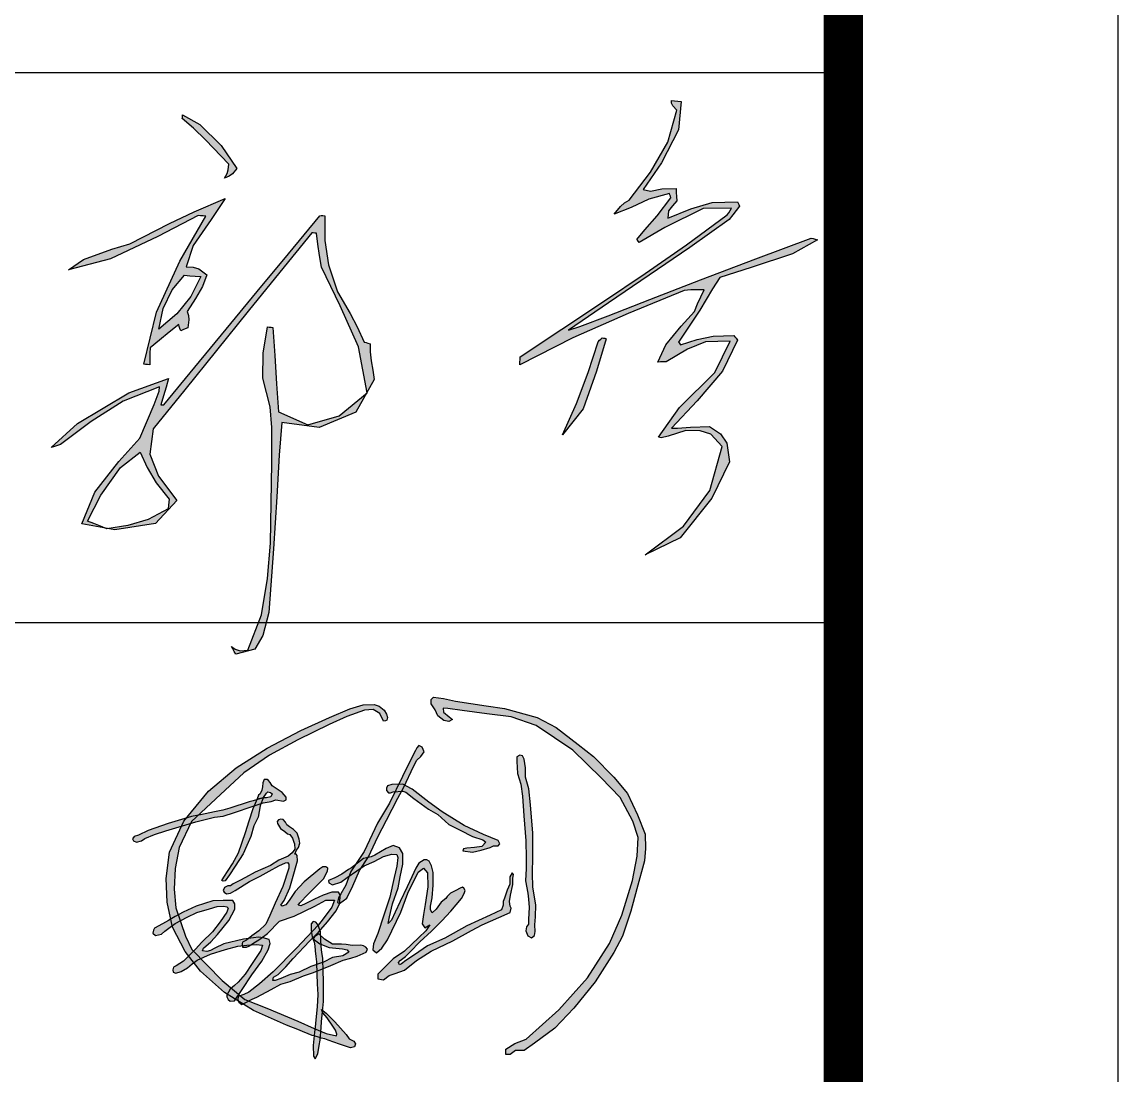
# Model space of a CAD drawing. Extents: x 1117549 to 1295333, y -232649 to -190649.
# Drawn here: x 1204276 to 1206268, y -226436 to -224522 of the extents above; entities that cross this region are included whole.
import ezdxf

# ---------------------------------------------------------------- set-up
doc = ezdxf.new("R2010")
doc.units = 0
doc.header["$LTSCALE"] = 1000
doc.header["$MEASUREMENT"] = 0
doc.layers.get('0').update_dxf_attribs({"linetype": 'CONTINUOUS'})
for name, color, linetype in [('OUTLINE', 7, 'CONTINUOUS'), ('PUB_TITLE', 4, 'CONTINUOUS'), ('图层1', 6, 'CONTINUOUS')]:
    doc.layers.add(name, color=color, linetype=linetype)
doc.layers.add('图框', color=9, linetype='CONTINUOUS', lineweight=0)

# ---------------------------------------------------------------- blocks, each defined once
blk = doc.blocks.new('A$C6D983058')
at = {"layer": '图层1', "ltscale": 4}
h = blk.add_hatch(color=256, dxfattribs=at)
h.paths.add_polyline_path([(7.776, 2.664), (7.744, 2.64), (7.712, 2.618), (7.68, 2.6), (7.71, 2.651), (7.73, 2.717), (7.712, 2.816), (7.229, 2.958), (6.747, 2.994), (6.28, 2.992), (5.222, 2.917), (4.757, 2.875), (4.488, 2.832), (4.119, 2.703), (3.788, 2.679), (3.44, 2.704), (3.44, 2.728), (3.44, 2.752), (3.44, 2.776), (3.808, 2.832), (4.176, 2.888), (4.544, 2.944), (4.68, 3.347), (4.525, 3.749), (4.192, 4.088), (3.596, 3.922), (3.081, 3.633), (2.592, 3.344), (2.442, 3.306), (2.296, 3.272), (2.152, 3.24), (2.152, 3.216), (2.152, 3.194), (2.152, 3.176), (2.704, 2.802), (3.256, 2.431), (3.808, 2.06), (4.36, 1.69), (4.912, 1.32), (5.246, 1.303), (5.527, 1.441), (5.824, 1.712), (6.151, 1.457), (6.281, 0.93), (6.24, 0.488), (5.808, 0.623), (5.378, 0.905), (5.048, 1.152), (4.59, 1.303), (4.41, 1.355), (4.352, 1.352), (4.583, 0.892), (4.886, 0.495), (5.224, 0.12), (5.24, 0.08), (5.256, 0.04), (5.272, 0), (4.928, 0.316), (4.464, 0.956), (4.232, 1.464), (4.346, 1.44), (4.464, 1.416), (4.584, 1.392), (4.584, 1.402), (4.584, 1.416), (4.584, 1.432), (4.051, 1.797), (3.518, 2.162), (2.986, 2.528), (2.453, 2.895), (1.92, 3.264), (1.914, 3.282), (1.912, 3.304), (1.912, 3.328), (2.238, 3.357), (2.554, 3.432), (2.896, 3.584), (3.17, 3.775), (3.334, 3.881), (3.528, 3.992), (3.53, 4.016), (3.536, 4.042), (3.544, 4.072), (3.648, 4.08), (3.768, 4.106), (3.888, 4.136), (4.008, 4.168), (4.46, 3.963), (4.703, 3.498), (4.68, 3), (5.111, 3.004), (5.66, 3.021), (6.347, 3.039), (7.192, 3.048), (7.498, 2.998), (7.689, 2.906)])
h.paths.add_polyline_path([(3.592, 1.28), (3.318, 1.313), (3.061, 1.407), (2.856, 1.552), (2.856, 1.624), (2.856, 1.696), (2.856, 1.768), (3.13, 1.661), (3.371, 1.499)], flags=17)
h.paths.add_polyline_path([(4.072, 1.12), (3.372, 1.226), (2.676, 1.476), (2.056, 1.768), (2.056, 1.73), (2.056, 1.696), (2.056, 1.664), (2.378, 1.157), (2.726, 0.563), (2.92, 0.024), (2.766, 0.209), (2.599, 0.567), (2.504, 0.8), (2.195, 1.298), (2.013, 1.609), (1.8, 2), (2.095, 1.838), (2.455, 1.634), (2.744, 1.568), (2.742, 1.658), (2.757, 1.736), (2.824, 1.848), (2.985, 1.803), (3.151, 1.725), (3.328, 1.632), (3.379, 1.654), (3.435, 1.66), (3.544, 1.656), (3.56, 1.624), (3.576, 1.594), (3.592, 1.568), (3.562, 1.554), (3.536, 1.544), (3.512, 1.536), (3.624, 1.416), (3.736, 1.298), (3.848, 1.184), (3.92, 1.186), (3.994, 1.192), (4.072, 1.2), (4.072, 1.17), (4.072, 1.144)])
h.paths.add_polyline_path([(6.28, 0.824), (6.25, 0.736), (6.224, 0.648), (6.2, 0.56), (5.844, 0.705), (5.455, 0.935), (5.232, 1.176), (5.424, 1.284), (5.618, 1.42), (5.816, 1.608), (5.856, 1.608), (5.898, 1.608), (5.944, 1.608), (6.106, 1.355), (6.209, 1.098)], flags=17)
h.paths.add_polyline_path([(1.536, 1.968), (1.47, 1.996), (1.42, 2.007), (1.344, 2.008), (1.052, 1.674), (0.911, 1.502), (0.8, 1.344), (0.784, 1.344), (0.768, 1.344), (0.752, 1.344), (0.859, 1.584), (1.109, 1.885), (1.392, 2.12), (1.467, 2.066), (1.504, 2.027)])
h.paths.add_polyline_path([(3.233, 6.731), (3.648, 6.065), (3.544, 6.057), (3.129, 6.576), (2.717, 7.092), (2.302, 7.606), (1.878, 8.115), (1.44, 8.617), (1.408, 8.633), (1.376, 8.649), (1.344, 8.665), (1.384, 8.293), (1.677, 7.809), (1.904, 7.489), (1.888, 7.476), (1.874, 7.466), (1.864, 7.457), (1.729, 7.55), (1.533, 7.695), (1.28, 7.857), (1.258, 7.849), (1.24, 7.841), (1.224, 7.833), (1.322, 7.566), (1.452, 7.344), (1.56, 7.129), (1.451, 7.206), (1.399, 7.253), (1.36, 7.313), (0.966, 7.558), (0.552, 7.754), (0.12, 7.833), (0.068, 7.777), (0.036, 7.756), (0, 7.753), (0, 7.794), (0, 7.836), (0, 7.881), (0.379, 7.879), (0.832, 7.692), (1.2, 7.481), (1.216, 7.581), (1.173, 7.729), (1.152, 7.913), (1.202, 7.921), (1.256, 7.929), (1.312, 7.937), (1.383, 7.886), (1.454, 7.84), (1.552, 7.841), (1.401, 8.131), (1.295, 8.406), (1.256, 8.737), (1.272, 8.746), (1.29, 8.756), (1.312, 8.769), (1.37, 8.729), (1.432, 8.689), (1.496, 8.649), (1.912, 8.161), (2.322, 7.66), (2.729, 7.159), (3.136, 6.665), (3.076, 6.806), (2.901, 7.169), (2.641, 7.698), (2.325, 8.341), (1.984, 9.041), (1.648, 9.745), (1.65, 9.772), (1.656, 9.802), (1.664, 9.833), (1.875, 9.521), (2.104, 8.991), (2.272, 8.593), (2.428, 8.51), (2.724, 8.365), (3.168, 8.121), (3.176, 8.13), (3.186, 8.14), (3.2, 8.153), (3.11, 8.366), (3.048, 8.571), (3.016, 8.841), (3.032, 8.858), (3.05, 8.876), (3.072, 8.897), (3.496, 8.734), (3.917, 8.437), (4.304, 8.129), (4.3, 8.21), (4.271, 8.38), (4.24, 8.625), (4.326, 8.779), (4.44, 8.872), (4.68, 8.929), (5.179, 8.74), (5.736, 8.37), (6, 7.929), (5.58, 8.398), (5.079, 8.706), (4.488, 8.817), (4.338, 8.652), (4.31, 8.509), (4.32, 8.321), (4.415, 8.095), (4.446, 8.004), (4.44, 7.969), (4.024, 8.21), (3.523, 8.636), (3.096, 8.801), (3.134, 8.476), (3.248, 8.247), (3.44, 7.985), (3.442, 7.946), (3.448, 7.908), (3.456, 7.873), (3.218, 7.96), (2.955, 8.141), (2.744, 8.297), (2.642, 8.33), (2.544, 8.364), (2.448, 8.401), (2.456, 8.313), (2.466, 8.225), (2.48, 8.137), (2.847, 7.43)])
h.paths.add_polyline_path([(4.52, 6.705), (4.089, 6.854), (3.671, 6.97), (3.256, 7.065), (3.234, 7.081), (3.216, 7.097), (3.2, 7.113), (3.2, 7.13), (3.202, 7.148), (3.208, 7.169), (3.642, 7.076), (4.155, 6.948)], flags=17)
at = {"layer": 'OUTLINE', "color": 7, "linetype": 'Continuous'}
for p, q in [((1.656, 9.802), (1.664, 9.833)), ((1.664, 9.833), (1.875, 9.521)), ((1.648, 9.745), (1.65, 9.772)), ((1.984, 9.041), (1.648, 9.745)), ((1.65, 9.772), (1.656, 9.802)), ((1.875, 9.521), (2.104, 8.991)), ((2.325, 8.341), (1.984, 9.041)), ((2.104, 8.991), (2.272, 8.593)), ((3.016, 8.841), (3.032, 8.858)), ((3.048, 8.571), (3.016, 8.841)), ((3.032, 8.858), (3.05, 8.876)), ((3.05, 8.876), (3.072, 8.897)), ((3.072, 8.897), (3.496, 8.734)), ((4.326, 8.779), (4.44, 8.872)), ((4.44, 8.872), (4.68, 8.929)), ((4.68, 8.929), (5.179, 8.74)), ((1.256, 8.737), (1.272, 8.746)), ((1.295, 8.406), (1.256, 8.737)), ((1.272, 8.746), (1.29, 8.756)), ((1.29, 8.756), (1.312, 8.769)), ((1.312, 8.769), (1.37, 8.729)), ((1.37, 8.729), (1.432, 8.689)), ((1.432, 8.689), (1.496, 8.649)), ((3.523, 8.636), (3.096, 8.801)), ((3.096, 8.801), (3.134, 8.476)), ((3.496, 8.734), (3.917, 8.437)), ((4.24, 8.625), (4.326, 8.779)), ((4.488, 8.817), (4.338, 8.652)), ((5.079, 8.706), (4.488, 8.817)), ((5.58, 8.398), (5.079, 8.706)), ((5.179, 8.74), (5.736, 8.37)), ((1.376, 8.649), (1.344, 8.665)), ((1.344, 8.665), (1.384, 8.293)), ((1.408, 8.633), (1.376, 8.649)), ((1.44, 8.617), (1.408, 8.633)), ((1.878, 8.115), (1.44, 8.617)), ((1.496, 8.649), (1.912, 8.161)), ((2.272, 8.593), (2.428, 8.51)), ((3.11, 8.366), (3.048, 8.571)), ((4.024, 8.21), (3.523, 8.636)), ((4.271, 8.38), (4.24, 8.625)), ((4.338, 8.652), (4.31, 8.509)), ((1.401, 8.131), (1.295, 8.406)), ((2.428, 8.51), (2.724, 8.365)), ((2.544, 8.364), (2.448, 8.401)), ((2.448, 8.401), (2.456, 8.313)), ((3.134, 8.476), (3.248, 8.247)), ((3.917, 8.437), (4.304, 8.129)), ((4.31, 8.509), (4.32, 8.321)), ((6, 7.929), (5.58, 8.398)), ((1.384, 8.293), (1.677, 7.809)), ((2.641, 7.698), (2.325, 8.341)), ((2.456, 8.313), (2.466, 8.225)), ((2.642, 8.33), (2.544, 8.364)), ((2.744, 8.297), (2.642, 8.33)), ((2.724, 8.365), (3.168, 8.121)), ((2.955, 8.141), (2.744, 8.297)), ((3.2, 8.153), (3.11, 8.366)), ((3.248, 8.247), (3.44, 7.985)), ((4.3, 8.21), (4.271, 8.38)), ((4.32, 8.321), (4.415, 8.095)), ((5.736, 8.37), (6, 7.929)), ((1.552, 7.841), (1.401, 8.131)), ((2.302, 7.606), (1.878, 8.115)), ((1.912, 8.161), (2.322, 7.66)), ((2.466, 8.225), (2.48, 8.137)), ((2.48, 8.137), (2.847, 7.43)), ((3.218, 7.96), (2.955, 8.141)), ((3.168, 8.121), (3.176, 8.13)), ((3.176, 8.13), (3.186, 8.14)), ((3.186, 8.14), (3.2, 8.153)), ((4.44, 7.969), (4.024, 8.21)), ((4.304, 8.129), (4.3, 8.21)), ((3.456, 7.873), (3.218, 7.96)), ((3.44, 7.985), (3.442, 7.946)), ((4.415, 8.095), (4.446, 8.004)), ((4.446, 8.004), (4.44, 7.969)), ((0, 7.836), (0, 7.881)), ((0, 7.881), (0.379, 7.879)), ((0, 7.794), (0, 7.836)), ((0.12, 7.833), (0.068, 7.777)), ((0.552, 7.754), (0.12, 7.833)), ((0.379, 7.879), (0.832, 7.692)), ((1.152, 7.913), (1.202, 7.921)), ((1.173, 7.729), (1.152, 7.913)), ((1.202, 7.921), (1.256, 7.929)), ((1.24, 7.841), (1.224, 7.833)), ((1.224, 7.833), (1.322, 7.566)), ((1.258, 7.849), (1.24, 7.841)), ((1.256, 7.929), (1.312, 7.937)), ((1.28, 7.857), (1.258, 7.849)), ((1.533, 7.695), (1.28, 7.857)), ((1.312, 7.937), (1.383, 7.886)), ((1.383, 7.886), (1.454, 7.84)), ((1.454, 7.84), (1.552, 7.841)), ((1.677, 7.809), (1.904, 7.489)), ((3.442, 7.946), (3.448, 7.908)), ((3.448, 7.908), (3.456, 7.873)), ((0, 7.753), (0, 7.794)), ((0.036, 7.756), (0, 7.753)), ((0.068, 7.777), (0.036, 7.756)), ((0.966, 7.558), (0.552, 7.754)), ((0.832, 7.692), (1.2, 7.481)), ((1.216, 7.581), (1.173, 7.729)), ((1.729, 7.55), (1.533, 7.695)), ((2.901, 7.169), (2.641, 7.698)), ((1.36, 7.313), (0.966, 7.558)), ((1.2, 7.481), (1.216, 7.581)), ((1.322, 7.566), (1.452, 7.344)), ((1.864, 7.457), (1.729, 7.55)), ((2.717, 7.092), (2.302, 7.606)), ((2.322, 7.66), (2.729, 7.159)), ((1.874, 7.466), (1.864, 7.457)), ((1.888, 7.476), (1.874, 7.466)), ((1.904, 7.489), (1.888, 7.476)), ((2.847, 7.43), (3.233, 6.731)), ((1.399, 7.253), (1.36, 7.313)), ((1.451, 7.206), (1.399, 7.253)), ((1.452, 7.344), (1.56, 7.129)), ((1.56, 7.129), (1.451, 7.206)), ((3.129, 6.576), (2.717, 7.092)), ((2.729, 7.159), (3.136, 6.665)), ((3.076, 6.806), (2.901, 7.169)), ((3.2, 7.13), (3.202, 7.148)), ((3.2, 7.113), (3.2, 7.13)), ((3.216, 7.097), (3.2, 7.113)), ((3.202, 7.148), (3.208, 7.169)), ((3.208, 7.169), (3.642, 7.076)), ((3.234, 7.081), (3.216, 7.097)), ((3.256, 7.065), (3.234, 7.081)), ((3.671, 6.97), (3.256, 7.065)), ((3.642, 7.076), (4.155, 6.948)), ((4.089, 6.854), (3.671, 6.97)), ((4.155, 6.948), (4.52, 6.705)), ((3.136, 6.665), (3.076, 6.806)), ((4.52, 6.705), (4.089, 6.854)), ((3.233, 6.731), (3.648, 6.065)), ((3.544, 6.057), (3.129, 6.576)), ((3.536, 4.042), (3.544, 4.072)), ((4.192, 4.088), (3.596, 3.922)), ((3.648, 4.08), (3.768, 4.106)), ((3.768, 4.106), (3.888, 4.136)), ((3.888, 4.136), (4.008, 4.168)), ((4.008, 4.168), (4.46, 3.963)), ((4.525, 3.749), (4.192, 4.088)), ((3.596, 3.922), (3.081, 3.633)), ((3.334, 3.881), (3.528, 3.992)), ((3.528, 3.992), (3.53, 4.016)), ((3.53, 4.016), (3.536, 4.042)), ((4.46, 3.963), (4.703, 3.498)), ((2.896, 3.584), (3.17, 3.775)), ((3.17, 3.775), (3.334, 3.881)), ((3.081, 3.633), (2.592, 3.344)), ((4.68, 3.347), (4.525, 3.749)), ((2.554, 3.432), (2.896, 3.584)), ((4.703, 3.498), (4.68, 3)), ((1.912, 3.328), (2.238, 3.357)), ((1.912, 3.304), (1.912, 3.328)), ((2.238, 3.357), (2.554, 3.432)), ((2.592, 3.344), (2.442, 3.306)), ((4.544, 2.944), (4.68, 3.347)), ((1.914, 3.282), (1.912, 3.304)), ((1.92, 3.264), (1.914, 3.282)), ((2.453, 2.895), (1.92, 3.264)), ((2.296, 3.272), (2.152, 3.24)), ((2.152, 3.24), (2.152, 3.216)), ((2.152, 3.216), (2.152, 3.194)), ((2.152, 3.194), (2.152, 3.176)), ((2.442, 3.306), (2.296, 3.272)), ((2.152, 3.176), (2.704, 2.802)), ((5.66, 3.021), (6.347, 3.039)), ((6.347, 3.039), (7.192, 3.048)), ((7.192, 3.048), (7.498, 2.998)), ((2.986, 2.528), (2.453, 2.895)), ((4.176, 2.888), (4.544, 2.944)), ((4.68, 3), (5.111, 3.004)), ((5.222, 2.917), (4.757, 2.875)), ((5.111, 3.004), (5.66, 3.021)), ((6.28, 2.992), (5.222, 2.917)), ((6.747, 2.994), (6.28, 2.992)), ((7.229, 2.958), (6.747, 2.994)), ((7.712, 2.816), (7.229, 2.958)), ((7.498, 2.998), (7.689, 2.906)), ((7.689, 2.906), (7.776, 2.664)), ((2.704, 2.802), (3.256, 2.431)), ((3.44, 2.776), (3.808, 2.832)), ((3.44, 2.752), (3.44, 2.776)), ((3.44, 2.728), (3.44, 2.752)), ((3.808, 2.832), (4.176, 2.888)), ((4.488, 2.832), (4.119, 2.703)), ((4.757, 2.875), (4.488, 2.832)), ((7.73, 2.717), (7.712, 2.816)), ((3.44, 2.704), (3.44, 2.728)), ((3.788, 2.679), (3.44, 2.704)), ((4.119, 2.703), (3.788, 2.679)), ((7.68, 2.6), (7.71, 2.651)), ((7.712, 2.618), (7.68, 2.6)), ((7.71, 2.651), (7.73, 2.717)), ((7.744, 2.64), (7.712, 2.618)), ((7.776, 2.664), (7.744, 2.64)), ((3.518, 2.162), (2.986, 2.528)), ((3.256, 2.431), (3.808, 2.06)), ((1.109, 1.885), (1.392, 2.12)), ((1.392, 2.12), (1.467, 2.066)), ((1.467, 2.066), (1.504, 2.027)), ((1.504, 2.027), (1.536, 1.968)), ((4.051, 1.797), (3.518, 2.162)), ((3.808, 2.06), (4.36, 1.69)), ((0.859, 1.584), (1.109, 1.885)), ((1.344, 2.008), (1.052, 1.674)), ((1.42, 2.007), (1.344, 2.008)), ((1.47, 1.996), (1.42, 2.007)), ((1.536, 1.968), (1.47, 1.996)), ((2.013, 1.609), (1.8, 2)), ((1.8, 2), (2.095, 1.838)), ((2.676, 1.476), (2.056, 1.768)), ((2.056, 1.768), (2.056, 1.73)), ((2.095, 1.838), (2.455, 1.634)), ((2.742, 1.658), (2.757, 1.736)), ((2.757, 1.736), (2.824, 1.848)), ((2.824, 1.848), (2.985, 1.803)), ((2.985, 1.803), (3.151, 1.725)), ((4.584, 1.432), (4.051, 1.797)), ((1.052, 1.674), (0.911, 1.502)), ((2.195, 1.298), (2.013, 1.609)), ((2.056, 1.73), (2.056, 1.696)), ((2.056, 1.696), (2.056, 1.664)), ((2.056, 1.664), (2.378, 1.157)), ((2.455, 1.634), (2.744, 1.568)), ((2.744, 1.568), (2.742, 1.658)), ((3.151, 1.725), (3.328, 1.632)), ((3.328, 1.632), (3.379, 1.654)), ((3.379, 1.654), (3.435, 1.66)), ((3.435, 1.66), (3.544, 1.656)), ((3.544, 1.656), (3.56, 1.624)), ((3.56, 1.624), (3.576, 1.594)), ((3.576, 1.594), (3.592, 1.568)), ((4.36, 1.69), (4.912, 1.32)), ((5.527, 1.441), (5.824, 1.712)), ((5.824, 1.712), (6.151, 1.457)), ((0.752, 1.344), (0.859, 1.584)), ((0.911, 1.502), (0.8, 1.344)), ((3.372, 1.226), (2.676, 1.476)), ((3.536, 1.544), (3.512, 1.536)), ((3.512, 1.536), (3.624, 1.416)), ((3.562, 1.554), (3.536, 1.544)), ((3.592, 1.568), (3.562, 1.554)), ((4.464, 0.956), (4.232, 1.464)), ((4.232, 1.464), (4.346, 1.44)), ((6.151, 1.457), (6.281, 0.93)), ((0.768, 1.344), (0.752, 1.344)), ((0.784, 1.344), (0.768, 1.344)), ((0.8, 1.344), (0.784, 1.344)), ((3.624, 1.416), (3.736, 1.298)), ((4.346, 1.44), (4.464, 1.416)), ((4.41, 1.355), (4.352, 1.352)), ((4.352, 1.352), (4.583, 0.892)), ((4.59, 1.303), (4.41, 1.355)), ((4.464, 1.416), (4.584, 1.392)), ((4.584, 1.416), (4.584, 1.432)), ((4.584, 1.402), (4.584, 1.416)), ((4.584, 1.392), (4.584, 1.402)), ((5.048, 1.152), (4.59, 1.303)), ((4.912, 1.32), (5.246, 1.303)), ((5.246, 1.303), (5.527, 1.441)), ((2.504, 0.8), (2.195, 1.298)), ((2.378, 1.157), (2.726, 0.563)), ((4.072, 1.12), (3.372, 1.226)), ((3.736, 1.298), (3.848, 1.184)), ((3.848, 1.184), (3.92, 1.186)), ((3.92, 1.186), (3.994, 1.192)), ((3.994, 1.192), (4.072, 1.2)), ((4.072, 1.2), (4.072, 1.17)), ((4.072, 1.17), (4.072, 1.144)), ((4.072, 1.144), (4.072, 1.12)), ((5.378, 0.905), (5.048, 1.152)), ((4.928, 0.316), (4.464, 0.956)), ((4.583, 0.892), (4.886, 0.495)), ((5.808, 0.623), (5.378, 0.905)), ((6.281, 0.93), (6.24, 0.488)), ((2.599, 0.567), (2.504, 0.8)), ((6.24, 0.488), (5.808, 0.623)), ((2.766, 0.209), (2.599, 0.567)), ((2.726, 0.563), (2.92, 0.024)), ((4.886, 0.495), (5.224, 0.12)), ((5.272, 0), (4.928, 0.316)), ((2.92, 0.024), (2.766, 0.209)), ((5.224, 0.12), (5.24, 0.08)), ((5.24, 0.08), (5.256, 0.04)), ((5.256, 0.04), (5.272, 0))]:
    blk.add_line(p, q, dxfattribs=at)
at = {"layer": 'OUTLINE', "linetype": 'Continuous'}
for p, q in [((2.856, 1.696), (2.856, 1.768)), ((2.856, 1.768), (3.13, 1.661)), ((2.856, 1.624), (2.856, 1.696)), ((2.856, 1.552), (2.856, 1.624)), ((3.13, 1.661), (3.371, 1.499)), ((5.618, 1.42), (5.816, 1.608)), ((5.816, 1.608), (5.856, 1.608)), ((5.856, 1.608), (5.898, 1.608)), ((5.898, 1.608), (5.944, 1.608)), ((5.944, 1.608), (6.106, 1.355)), ((3.061, 1.407), (2.856, 1.552)), ((3.371, 1.499), (3.592, 1.28)), ((3.318, 1.313), (3.061, 1.407)), ((3.592, 1.28), (3.318, 1.313)), ((5.424, 1.284), (5.618, 1.42)), ((6.106, 1.355), (6.209, 1.098)), ((5.232, 1.176), (5.424, 1.284)), ((5.455, 0.935), (5.232, 1.176)), ((6.209, 1.098), (6.28, 0.824)), ((5.844, 0.705), (5.455, 0.935)), ((6.25, 0.736), (6.224, 0.648)), ((6.28, 0.824), (6.25, 0.736)), ((6.2, 0.56), (5.844, 0.705)), ((6.224, 0.648), (6.2, 0.56))]:
    blk.add_line(p, q, dxfattribs=at)
at = {"layer": '图层1', "ltscale": 4}
for p, q in [((3.648, 6.065), (3.544, 6.057)), ((3.544, 4.072), (3.648, 4.08))]:
    blk.add_line(p, q, dxfattribs=at)
blk = doc.blocks.new('A$C31955041')
at = {"layer": '图层1', "ltscale": 4}
blk.add_blockref('A$C6D983058', (0, 0), dxfattribs=at)
blk = doc.blocks.new('xj')
for points in [[(98777, 88597), (98784, 88541), (98860, 88479), (98903, 88445), (98854, 88418), (98788, 88434), (98710, 88496), (98674, 88573), (98619, 88653), (98619, 88711), (98652, 88741), (98784, 88724), (98941, 88690), (99349, 88627), (99593, 88589), (100022, 88470), (100277, 88341), (100565, 88116), (100770, 87954), (101041, 87680), (101221, 87467), (101353, 87181), (101454, 86928), (101461, 86736), (101446, 86575), (101345, 86202), (101265, 85906), (101153, 85573), (101040, 85359), (100792, 84971), (100508, 84620), (100258, 84358), (99990, 84156), (99853, 84059), (99787, 84059), (99735, 84059), (99666, 84008), (99609, 84008), (99609, 84077), (99727, 84151), (99879, 84212), (100310, 84600), (100692, 85025), (100984, 85477), (101147, 85854), (101288, 86312), (101347, 86636), (101360, 86880), (101289, 87097), (101122, 87413), (100871, 87671), (100495, 88040), (100010, 88365), (99678, 88480), (99357, 88522), (99031, 88564), (98842, 88589)], [(97989, 88423), (97939, 88527), (97851, 88579), (97738, 88570), (97504, 88485), (97267, 88381), (96851, 88176), (96476, 87973), (96136, 87738), (95829, 87453), (95445, 87096), (95280, 86748), (95229, 86472), (95213, 86197), (95239, 85952), (95365, 85576), (95450, 85399), (95850, 84987), (96153, 84738), (96444, 84621), (96854, 84448), (97071, 84353), (97227, 84286), (97364, 84253), (97371, 84277), (97350, 84330), (97319, 84382), (97242, 84495), (97183, 84560), (97165, 84603), (97229, 84555), (97344, 84442), (97493, 84273), (97533, 84213), (97595, 84184), (97616, 84147), (97605, 84108), (97550, 84095), (97407, 84142), (97255, 84198), (97211, 84213), (97161, 84224), (97126, 84237), (97081, 84248), (97044, 84259), (96988, 84280), (96917, 84311), (96852, 84339), (96704, 84398), (96268, 84590), (95883, 84830), (95564, 85112), (95362, 85372), (95193, 85695), (95121, 86026), (95109, 86341), (95155, 86689), (95344, 87097), (95668, 87496), (96035, 87804), (96448, 88067), (96891, 88300), (97274, 88473), (97544, 88585), (97717, 88638), (97866, 88646), (97930, 88620), (97995, 88567), (98030, 88517), (98043, 88472), (98034, 88438), (98015, 88426)], [(98411, 88034), (98324, 87861), (98241, 87689), (98066, 87337), (97910, 87074), (97730, 86698), (97557, 86431), (97487, 86250), (97423, 86137), (97390, 86081), (97378, 86019), (97406, 86006), (97502, 86077), (97584, 86240), (97669, 86446), (97788, 86627), (97915, 86892), (98028, 87112), (98180, 87403), (98257, 87549), (98387, 87822), (98431, 87907), (98482, 87957), (98527, 88015), (98501, 88080), (98457, 88101), (98431, 88072)], [(99753, 87887), (99765, 87729), (99807, 87589), (99828, 87429), (99848, 87170), (99873, 86837), (99878, 86608), (99880, 86472), (99871, 86307), (99898, 86144), (99911, 86064), (99918, 85953), (99911, 85799), (99911, 85734), (99884, 85700), (99874, 85645), (99902, 85581), (99947, 85554), (99989, 85583), (99996, 85637), (99994, 85723), (100002, 85830), (100005, 85989), (99967, 86223), (99961, 86411), (99965, 86620), (99967, 86938), (99934, 87314), (99915, 87525), (99868, 87682), (99870, 87807), (99850, 87921), (99831, 87964), (99796, 87975), (99754, 87951)], [(96210, 87354), (95951, 87272), (95858, 87242), (95749, 87224), (95565, 87182), (95444, 87162), (95134, 87068), (94870, 86977), (94742, 86915), (94684, 86894), (94664, 86863), (94677, 86838), (94717, 86822), (94783, 86836), (94826, 86868), (94955, 86922), (95103, 86969), (95279, 87025), (95501, 87088), (95748, 87151), (95864, 87166), (96015, 87212), (96249, 87291), (96393, 87343), (96499, 87360), (96561, 87382), (96662, 87365), (96698, 87382), (96700, 87417), (96645, 87478), (96554, 87540), (96514, 87568), (96487, 87609), (96466, 87639), (96446, 87649), (96408, 87649), (96390, 87608), (96383, 87552), (96377, 87509), (96353, 87461), (96333, 87441), (96316, 87396), (96398, 87410), (96438, 87469), (96457, 87486), (96491, 87477), (96515, 87460), (96497, 87419), (96440, 87407), (96412, 87408), (96348, 87393), (96263, 87366)], [(98097, 87584), (98041, 87567), (98027, 87535), (98027, 87503), (98054, 87473), (98082, 87473), (98115, 87487), (98245, 87495), (98282, 87482), (98390, 87399), (98586, 87258), (98707, 87187), (98853, 87056), (99003, 86980), (99166, 86895), (99303, 86852), (99342, 86819), (99289, 86765), (99193, 86748), (99093, 86740), (99050, 86730), (99040, 86704), (99166, 86687), (99283, 86715), (99402, 86750), (99447, 86772), (99508, 86770), (99531, 86800), (99507, 86842), (99315, 86921), (99057, 87041), (98767, 87221), (98589, 87350), (98367, 87522), (98293, 87561), (98243, 87587)], [(96398, 87410), (96381, 87373), (96356, 87302), (96326, 87150), (96270, 87035), (96231, 86896), (96178, 86778), (96129, 86667), (96023, 86502), (95947, 86386), (95890, 86307), (95866, 86302), (95845, 86314), (95875, 86355), (95986, 86535), (96067, 86681), (96160, 86950), (96209, 87103), (96262, 87265), (96307, 87366), (96316, 87396)], [(96582, 87066), (96623, 87001), (96680, 86962), (96715, 86932), (96747, 86922), (96784, 86873), (96801, 86822), (96810, 86799), (96813, 86729), (96777, 86680), (96727, 86635), (96600, 86580), (96492, 86513), (96287, 86422), (96160, 86353), (96087, 86311), (95997, 86267), (95959, 86242), (95924, 86242), (95882, 86221), (95864, 86182), (95876, 86157), (95906, 86136), (95959, 86146), (96021, 86182), (96214, 86300), (96353, 86371), (96474, 86435), (96601, 86506), (96690, 86545), (96716, 86549), (96735, 86530), (96735, 86475), (96656, 86231), (96554, 86014), (96482, 85849), (96431, 85733), (96337, 85646), (96245, 85581), (96173, 85523), (96118, 85494), (96114, 85476), (96119, 85429), (96171, 85429), (96202, 85441), (96255, 85478), (96349, 85534), (96453, 85612), (96611, 85775), (96804, 85838), (97077, 85973), (97223, 86053), (97338, 86053), (97304, 85958), (97175, 85788), (97121, 85720), (96835, 85417), (96525, 85103), (96347, 84943), (96205, 84835), (96137, 84801), (96063, 84776), (96057, 84734), (96073, 84702), (96112, 84671), (96166, 84694), (96249, 84739), (96308, 84768), (96499, 84868), (96630, 84937), (96753, 84974), (96930, 85051), (97060, 85094), (97290, 85187), (97455, 85256), (97556, 85285), (97641, 85310), (97759, 85364), (97777, 85402), (97756, 85428), (97723, 85448), (97689, 85454), (97574, 85452), (97493, 85463), (97433, 85470), (97312, 85470), (97206, 85534), (97131, 85605), (97074, 85567), (97055, 85538), (97145, 85474), (97267, 85426), (97444, 85405), (97508, 85395), (97528, 85364), (97451, 85314), (97314, 85292), (97193, 85231), (97027, 85171), (96870, 85098), (96753, 85066), (96628, 85015), (96553, 84986), (96522, 84986), (96532, 85031), (96593, 85068), (96693, 85170), (96792, 85279), (97006, 85508), (97126, 85630), (97247, 85765), (97360, 85910), (97410, 86013), (97416, 86124), (97392, 86159), (97302, 86159), (97190, 86118), (97073, 86063), (96959, 86006), (96892, 85976), (96857, 85985), (96878, 86018), (96991, 86131), (97101, 86242), (97191, 86333), (97248, 86436), (97250, 86476), (97225, 86495), (97184, 86495), (97145, 86465), (96938, 86296), (96819, 86168), (96740, 86048), (96695, 85991), (96645, 85974), (96626, 85987), (96671, 86046), (96746, 86215), (96782, 86340), (96850, 86572), (96843, 86645), (96832, 86662), (96814, 86662), (96835, 86715), (96864, 86749), (96878, 86808), (96870, 86861), (96844, 86941), (96796, 86989), (96744, 87024), (96707, 87052), (96690, 87085), (96661, 87119), (96626, 87127), (96599, 87116), (96580, 87094)], [(97523, 86457), (97435, 86398), (97342, 86348), (97260, 86313), (97263, 86280), (97314, 86253), (97421, 86291), (97506, 86354), (97636, 86442), (97734, 86506), (97865, 86565), (97989, 86629), (98099, 86660), (98163, 86656), (98177, 86619), (98163, 86502), (98130, 86350), (98072, 86090), (97991, 85852), (97915, 85609), (97855, 85473), (97848, 85396), (97894, 85356), (97966, 85415), (98043, 85525), (98218, 85895), (98312, 86144), (98448, 86422), (98517, 86478), (98570, 86412), (98577, 86230), (98540, 85995), (98520, 85863), (98502, 85738), (98535, 85686), (98603, 85726), (98549, 85646), (98458, 85559), (98268, 85375), (98117, 85276), (97984, 85143), (97911, 85070), (97911, 85008), (97990, 84997), (98063, 85053), (98143, 85082), (98266, 85125), (98424, 85254), (98619, 85376), (98908, 85511), (99153, 85652), (99293, 85725), (99517, 85824), (99666, 85890), (99681, 85944), (99664, 85973), (99656, 86033), (99669, 86116), (99701, 86260), (99701, 86344), (99709, 86393), (99691, 86416), (99662, 86361), (99662, 86265), (99626, 86184), (99589, 86079), (99573, 86035), (99573, 85987), (99553, 85926), (99403, 85851), (99090, 85714), (98802, 85549), (98573, 85447), (98400, 85329), (98286, 85251), (98227, 85208), (98198, 85197), (98186, 85227), (98208, 85254), (98280, 85306), (98340, 85368), (98469, 85499), (98624, 85641), (98759, 85780), (98879, 85907), (99020, 86072), (99058, 86139), (99068, 86180), (99054, 86209), (99033, 86223), (99005, 86213), (98945, 86180), (98875, 86146), (98831, 86099), (98815, 86072), (98752, 86027), (98686, 85934), (98635, 85884), (98609, 85923), (98609, 85973), (98631, 86084), (98648, 86249), (98648, 86419), (98625, 86508), (98595, 86568), (98562, 86587), (98528, 86586), (98454, 86541), (98418, 86475), (98364, 86359), (98303, 86227), (98209, 86033), (98142, 85894), (98095, 85787), (98048, 85741), (98069, 85829), (98109, 86004), (98183, 86214), (98210, 86361), (98242, 86527), (98244, 86672), (98201, 86744), (98117, 86776), (98022, 86735), (97873, 86649), (97823, 86625), (97722, 86604), (97566, 86481)], [(95059, 85740), (94956, 85683), (94939, 85655), (94932, 85615), (94968, 85586), (95046, 85603), (95090, 85640), (95160, 85692), (95227, 85742), (95388, 85827), (95517, 85890), (95682, 85939), (95783, 85967), (95871, 85974), (95914, 85965), (95930, 85944), (95911, 85893), (95824, 85764), (95723, 85634), (95580, 85497), (95496, 85402), (95339, 85245), (95240, 85181), (95204, 85164), (95197, 85130), (95201, 85098), (95238, 85087), (95308, 85109), (95392, 85157), (95452, 85208), (95521, 85258), (95694, 85335), (95896, 85398), (96059, 85441), (96176, 85454), (96300, 85465), (96383, 85457), (96362, 85387), (96246, 85214), (96157, 85073), (96061, 84967), (96013, 84922), (95958, 84874), (95911, 84794), (95911, 84772), (95932, 84738), (95958, 84716), (96013, 84720), (96117, 84869), (96244, 85062), (96376, 85243), (96458, 85396), (96488, 85477), (96472, 85531), (96394, 85555), (96333, 85560), (96132, 85534), (95875, 85475), (95753, 85416), (95695, 85386), (95647, 85372), (95589, 85382), (95605, 85416), (95699, 85500), (95790, 85596), (95939, 85781), (96017, 85931), (96018, 86002), (95990, 86049), (95865, 86049), (95726, 86042), (95507, 85971), (95336, 85893), (95230, 85837), (95140, 85783)], [(97113, 85736), (97093, 85760), (97055, 85770), (97030, 85737), (97030, 85683), (97032, 85652), (97041, 85568), (97068, 85496), (97080, 85445), (97084, 85381), (97091, 85305), (97100, 85233), (97106, 85072), (97111, 84943), (97117, 84801), (97108, 84638), (97093, 84465), (97082, 84369), (97074, 84305), (97056, 84127), (97061, 83985), (97083, 83951), (97116, 84014), (97137, 84125), (97150, 84196), (97163, 84366), (97165, 84438), (97177, 84531), (97191, 84709), (97191, 84794), (97193, 84995), (97189, 85096), (97184, 85282), (97172, 85359), (97163, 85442), (97158, 85527), (97152, 85634), (97131, 85696)]]:
    blk.add_hatch(color=256).paths.add_polyline_path(points)
for points in [[(98777, 88597), (98784, 88541), (98860, 88479), (98903, 88445), (98854, 88418), (98788, 88434), (98710, 88496), (98674, 88573), (98619, 88653), (98619, 88711), (98652, 88741), (98784, 88724), (98941, 88690), (99349, 88627), (99593, 88589), (100022, 88470), (100277, 88341), (100565, 88116), (100770, 87954), (101041, 87680), (101221, 87467), (101353, 87181), (101454, 86928), (101461, 86736), (101446, 86575), (101345, 86202), (101265, 85906), (101153, 85573), (101040, 85359), (100792, 84971), (100508, 84620), (100258, 84358), (99990, 84156), (99853, 84059), (99787, 84059), (99735, 84059), (99666, 84008), (99609, 84008), (99609, 84077), (99727, 84151), (99879, 84212), (100310, 84600), (100692, 85025), (100984, 85477), (101147, 85854), (101288, 86312), (101347, 86636), (101360, 86880), (101289, 87097), (101122, 87413), (100871, 87671), (100495, 88040), (100010, 88365), (99678, 88480), (99357, 88522), (99031, 88564), (98842, 88589), (98777, 88597)], [(97989, 88423), (97939, 88527), (97851, 88579), (97738, 88570), (97504, 88485), (97267, 88381), (96851, 88176), (96476, 87973), (96136, 87738), (95829, 87453), (95445, 87096), (95280, 86748), (95229, 86472), (95213, 86197), (95239, 85952), (95365, 85576), (95450, 85399), (95850, 84987), (96153, 84738), (96444, 84621), (96854, 84448), (97071, 84353), (97227, 84286), (97364, 84253), (97371, 84277), (97350, 84330), (97319, 84382), (97242, 84495), (97183, 84560), (97165, 84603), (97229, 84555), (97344, 84442), (97493, 84273), (97533, 84213), (97595, 84184), (97616, 84147), (97605, 84108), (97550, 84095), (97407, 84142), (97255, 84198), (97211, 84213), (97161, 84224), (97126, 84237), (97081, 84248), (97044, 84259), (96988, 84280), (96917, 84311), (96852, 84339), (96704, 84398), (96268, 84590), (95883, 84830), (95564, 85112), (95362, 85372), (95193, 85695), (95121, 86026), (95109, 86341), (95155, 86689), (95344, 87097), (95668, 87496), (96035, 87804), (96448, 88067), (96891, 88300), (97274, 88473), (97544, 88585), (97717, 88638), (97866, 88646), (97930, 88620), (97995, 88567), (98030, 88517), (98043, 88472), (98034, 88438), (98015, 88426), (97989, 88423)], [(98411, 88034), (98324, 87861), (98241, 87689), (98066, 87337), (97910, 87074), (97730, 86698), (97557, 86431), (97487, 86250), (97423, 86137), (97390, 86081), (97378, 86019), (97406, 86006), (97502, 86077), (97584, 86240), (97669, 86446), (97788, 86627), (97915, 86892), (98028, 87112), (98180, 87403), (98257, 87549), (98387, 87822), (98431, 87907), (98482, 87957), (98527, 88015), (98501, 88080), (98457, 88101), (98431, 88072), (98411, 88034)], [(99753, 87887), (99765, 87729), (99807, 87589), (99828, 87429), (99848, 87170), (99873, 86837), (99878, 86608), (99880, 86472), (99871, 86307), (99898, 86144), (99911, 86064), (99918, 85953), (99911, 85799), (99911, 85734), (99884, 85700), (99874, 85645), (99902, 85581), (99947, 85554), (99989, 85583), (99996, 85637), (99994, 85723), (100002, 85830), (100005, 85989), (99967, 86223), (99961, 86411), (99965, 86620), (99967, 86938), (99934, 87314), (99915, 87525), (99868, 87682), (99870, 87807), (99850, 87921), (99831, 87964), (99796, 87975), (99754, 87951), (99753, 87887)], [(96210, 87354), (95951, 87272), (95858, 87242), (95749, 87224), (95565, 87182), (95444, 87162), (95134, 87068), (94870, 86977), (94742, 86915), (94684, 86894), (94664, 86863), (94677, 86838), (94717, 86822), (94783, 86836), (94826, 86868), (94955, 86922), (95103, 86969), (95279, 87025), (95501, 87088), (95748, 87151), (95864, 87166), (96015, 87212), (96249, 87291), (96393, 87343), (96499, 87360), (96561, 87382), (96662, 87365), (96698, 87382), (96700, 87417), (96645, 87478), (96554, 87540), (96514, 87568), (96487, 87609), (96466, 87639), (96446, 87649), (96408, 87649), (96390, 87608), (96383, 87552), (96377, 87509), (96353, 87461), (96333, 87441), (96316, 87396), (96398, 87410), (96438, 87469), (96457, 87486), (96491, 87477), (96515, 87460), (96497, 87419), (96440, 87407), (96412, 87408), (96348, 87393), (96263, 87366), (96210, 87354)], [(98097, 87584), (98041, 87567), (98027, 87535), (98027, 87503), (98054, 87473), (98082, 87473), (98115, 87487), (98245, 87495), (98282, 87482), (98390, 87399), (98586, 87258), (98707, 87187), (98853, 87056), (99003, 86980), (99166, 86895), (99303, 86852), (99342, 86819), (99289, 86765), (99193, 86748), (99093, 86740), (99050, 86730), (99040, 86704), (99166, 86687), (99283, 86715), (99402, 86750), (99447, 86772), (99508, 86770), (99531, 86800), (99507, 86842), (99315, 86921), (99057, 87041), (98767, 87221), (98589, 87350), (98367, 87522), (98293, 87561), (98243, 87587), (98097, 87584)], [(96398, 87410), (96381, 87373), (96356, 87302), (96326, 87150), (96270, 87035), (96231, 86896), (96178, 86778), (96129, 86667), (96023, 86502), (95947, 86386), (95890, 86307), (95866, 86302), (95845, 86314), (95875, 86355), (95986, 86535), (96067, 86681), (96160, 86950), (96209, 87103), (96262, 87265), (96307, 87366), (96316, 87396), (96398, 87410)], [(96582, 87066), (96623, 87001), (96680, 86962), (96715, 86932), (96747, 86922), (96784, 86873), (96801, 86822), (96810, 86799), (96813, 86729), (96777, 86680), (96727, 86635), (96600, 86580), (96492, 86513), (96287, 86422), (96160, 86353), (96087, 86311), (95997, 86267), (95959, 86242), (95924, 86242), (95882, 86221), (95864, 86182), (95876, 86157), (95906, 86136), (95959, 86146), (96021, 86182), (96214, 86300), (96353, 86371), (96474, 86435), (96601, 86506), (96690, 86545), (96716, 86549), (96735, 86530), (96735, 86475), (96656, 86231), (96554, 86014), (96482, 85849), (96431, 85733), (96337, 85646), (96245, 85581), (96173, 85523), (96118, 85494), (96114, 85476), (96119, 85429), (96171, 85429), (96202, 85441), (96255, 85478), (96349, 85534), (96453, 85612), (96611, 85775), (96804, 85838), (97077, 85973), (97223, 86053), (97338, 86053), (97304, 85958), (97175, 85788), (97121, 85720), (96835, 85417), (96525, 85103), (96347, 84943), (96205, 84835), (96137, 84801), (96063, 84776), (96057, 84734), (96073, 84702), (96112, 84671), (96166, 84694), (96249, 84739), (96308, 84768), (96499, 84868), (96630, 84937), (96753, 84974), (96930, 85051), (97060, 85094), (97290, 85187), (97455, 85256), (97556, 85285), (97641, 85310), (97759, 85364), (97777, 85402), (97756, 85428), (97723, 85448), (97689, 85454), (97574, 85452), (97493, 85463), (97433, 85470), (97312, 85470), (97206, 85534), (97131, 85605), (97074, 85567), (97055, 85538), (97145, 85474), (97267, 85426), (97444, 85405), (97508, 85395), (97528, 85364), (97451, 85314), (97314, 85292), (97193, 85231), (97027, 85171), (96870, 85098), (96753, 85066), (96628, 85015), (96553, 84986), (96522, 84986), (96532, 85031), (96593, 85068), (96693, 85170), (96792, 85279), (97006, 85508), (97126, 85630), (97247, 85765), (97360, 85910), (97410, 86013), (97416, 86124), (97392, 86159), (97302, 86159), (97190, 86118), (97073, 86063), (96959, 86006), (96892, 85976), (96857, 85985), (96878, 86018), (96991, 86131), (97101, 86242), (97191, 86333), (97248, 86436), (97250, 86476), (97225, 86495), (97184, 86495), (97145, 86465), (96938, 86296), (96819, 86168), (96740, 86048), (96695, 85991), (96645, 85974), (96626, 85987), (96671, 86046), (96746, 86215), (96782, 86340), (96850, 86572), (96843, 86645), (96832, 86662), (96814, 86662), (96835, 86715), (96864, 86749), (96878, 86808), (96870, 86861), (96844, 86941), (96796, 86989), (96744, 87024), (96707, 87052), (96690, 87085), (96661, 87119), (96626, 87127), (96599, 87116), (96580, 87094), (96582, 87066)], [(97523, 86457), (97435, 86398), (97342, 86348), (97260, 86313), (97263, 86280), (97314, 86253), (97421, 86291), (97506, 86354), (97636, 86442), (97734, 86506), (97865, 86565), (97989, 86629), (98099, 86660), (98163, 86656), (98177, 86619), (98163, 86502), (98130, 86350), (98072, 86090), (97991, 85852), (97915, 85609), (97855, 85473), (97848, 85396), (97894, 85356), (97966, 85415), (98043, 85525), (98218, 85895), (98312, 86144), (98448, 86422), (98517, 86478), (98570, 86412), (98577, 86230), (98540, 85995), (98520, 85863), (98502, 85738), (98535, 85686), (98603, 85726), (98549, 85646), (98458, 85559), (98268, 85375), (98117, 85276), (97984, 85143), (97911, 85070), (97911, 85008), (97990, 84997), (98063, 85053), (98143, 85082), (98266, 85125), (98424, 85254), (98619, 85376), (98908, 85511), (99153, 85652), (99293, 85725), (99517, 85824), (99666, 85890), (99681, 85944), (99664, 85973), (99656, 86033), (99669, 86116), (99701, 86260), (99701, 86344), (99709, 86393), (99691, 86416), (99662, 86361), (99662, 86265), (99626, 86184), (99589, 86079), (99573, 86035), (99573, 85987), (99553, 85926), (99403, 85851), (99090, 85714), (98802, 85549), (98573, 85447), (98400, 85329), (98286, 85251), (98227, 85208), (98198, 85197), (98186, 85227), (98208, 85254), (98280, 85306), (98340, 85368), (98469, 85499), (98624, 85641), (98759, 85780), (98879, 85907), (99020, 86072), (99058, 86139), (99068, 86180), (99054, 86209), (99033, 86223), (99005, 86213), (98945, 86180), (98875, 86146), (98831, 86099), (98815, 86072), (98752, 86027), (98686, 85934), (98635, 85884), (98609, 85923), (98609, 85973), (98631, 86084), (98648, 86249), (98648, 86419), (98625, 86508), (98595, 86568), (98562, 86587), (98528, 86586), (98454, 86541), (98418, 86475), (98364, 86359), (98303, 86227), (98209, 86033), (98142, 85894), (98095, 85787), (98048, 85741), (98069, 85829), (98109, 86004), (98183, 86214), (98210, 86361), (98242, 86527), (98244, 86672), (98201, 86744), (98117, 86776), (98022, 86735), (97873, 86649), (97823, 86625), (97722, 86604), (97566, 86481), (97523, 86457)], [(95059, 85740), (94956, 85683), (94939, 85655), (94932, 85615), (94968, 85586), (95046, 85603), (95090, 85640), (95160, 85692), (95227, 85742), (95388, 85827), (95517, 85890), (95682, 85939), (95783, 85967), (95871, 85974), (95914, 85965), (95930, 85944), (95911, 85893), (95824, 85764), (95723, 85634), (95580, 85497), (95496, 85402), (95339, 85245), (95240, 85181), (95204, 85164), (95197, 85130), (95201, 85098), (95238, 85087), (95308, 85109), (95392, 85157), (95452, 85208), (95521, 85258), (95694, 85335), (95896, 85398), (96059, 85441), (96176, 85454), (96300, 85465), (96383, 85457), (96362, 85387), (96246, 85214), (96157, 85073), (96061, 84967), (96013, 84922), (95958, 84874), (95911, 84794), (95911, 84772), (95932, 84738), (95958, 84716), (96013, 84720), (96117, 84869), (96244, 85062), (96376, 85243), (96458, 85396), (96488, 85477), (96472, 85531), (96394, 85555), (96333, 85560), (96132, 85534), (95875, 85475), (95753, 85416), (95695, 85386), (95647, 85372), (95589, 85382), (95605, 85416), (95699, 85500), (95790, 85596), (95939, 85781), (96017, 85931), (96018, 86002), (95990, 86049), (95865, 86049), (95726, 86042), (95507, 85971), (95336, 85893), (95230, 85837), (95140, 85783), (95059, 85740)], [(97113, 85736), (97093, 85760), (97055, 85770), (97030, 85737), (97030, 85683), (97032, 85652), (97041, 85568), (97068, 85496), (97080, 85445), (97084, 85381), (97091, 85305), (97100, 85233), (97106, 85072), (97111, 84943), (97117, 84801), (97108, 84638), (97093, 84465), (97082, 84369), (97074, 84305), (97056, 84127), (97061, 83985), (97083, 83951), (97116, 84014), (97137, 84125), (97150, 84196), (97163, 84366), (97165, 84438), (97177, 84531), (97191, 84709), (97191, 84794), (97193, 84995), (97189, 85096), (97184, 85282), (97172, 85359), (97163, 85442), (97158, 85527), (97152, 85634), (97131, 85696), (97113, 85736)]]:
    blk.add_lwpolyline(points)
blk = doc.blocks.new('euiop[]')
for p, q in [((595606.947, 25818.093), (595635.553, 25818.093)), ((595606.947, 25808.081), (595635.553, 25808.081))]:
    blk.add_line(p, q)
at = {"const_width": 0.715}
blk.add_lwpolyline([(595606.947, 25838.118), (595635.553, 25838.118), (595635.553, 25768.032), (595606.947, 25768.032)], close=True, dxfattribs=at)
at = {"layer": 'PUB_TITLE', "color": 0}
blk.add_lwpolyline([(595640.553, 25737.644), (595640.553, 26158.144), (595046.053, 26158.144), (595046.053, 25737.644)], close=True, dxfattribs=at)
at = {"layer": 'PUB_TITLE', "color": 0, "const_width": 0.5}
blk.add_lwpolyline([(595635.553, 25742.644), (595635.553, 26153.144), (595058.553, 26153.144), (595058.553, 25742.644)], close=True, dxfattribs=at)
at = {"xscale": 0.001373699749819934, "yscale": 0.001373699749819934, "zscale": 0.001373699734333471}
blk.add_blockref('xj', (595492.578, 25684.821), dxfattribs=at)
at = {"layer": '图框', "ltscale": 4, "xscale": 1.379546038331499, "yscale": 1.379546038340777, "zscale": 1.379546038327529, "rotation": 264.9999999991629}
blk.add_blockref('A$C31955041', (595621.771, 25818.515), dxfattribs=at)

msp = doc.modelspace()

# ---------------------------------------------------------------- block references
at = {"linetype": 'ByBlock', "xscale": 99.88109257840551, "yscale": 99.88109257817268, "zscale": 99.88109257820747}
msp.add_blockref('euiop[]', (-58286961, -2803353.1), dxfattribs=at)

doc.saveas('drawing.dxf')
